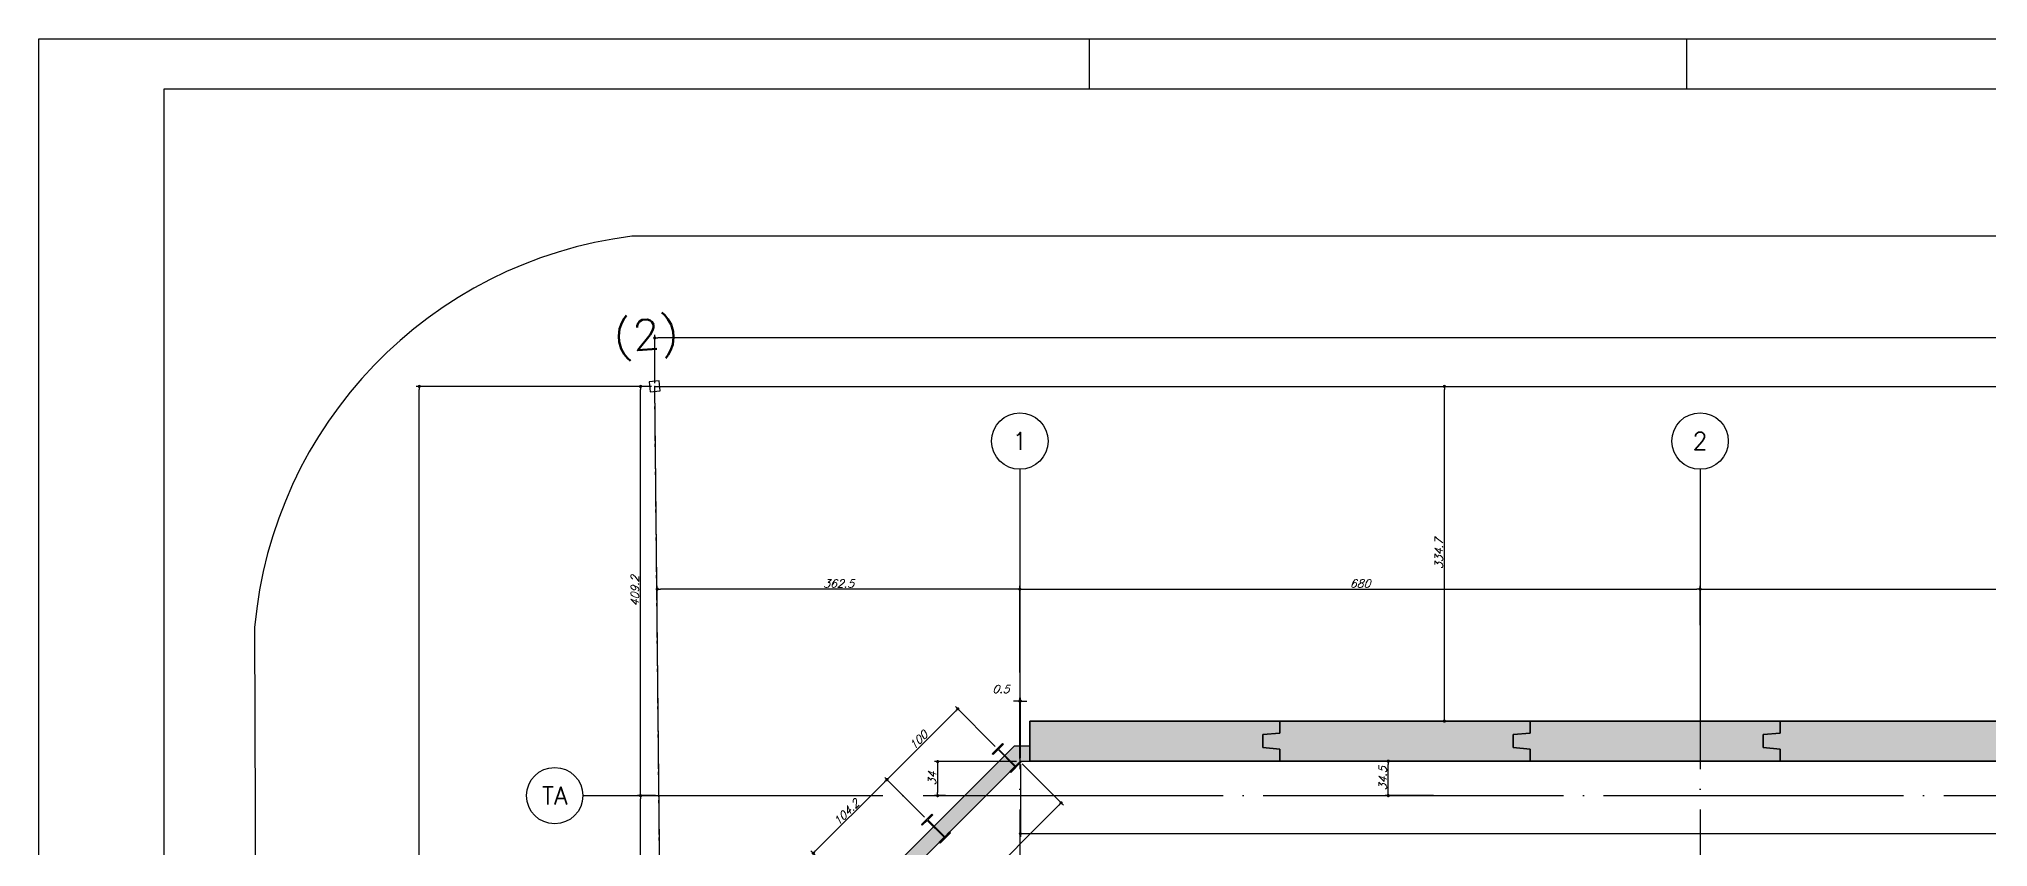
# Model space of a CAD drawing. Header units: millimetres. Extents: x -4281 to 5364, y -2128 to 2372.
# Drawn here: x -4281 to -2332, y 1564 to 2372 of the extents above; entities that cross this region are included whole.
import ezdxf
from ezdxf.enums import TextEntityAlignment as Align

# ---------------------------------------------------------------- set-up
doc = ezdxf.new("R2010")
doc.units = ezdxf.units.MM
doc.header["$LTSCALE"] = 50
for name, pattern in [('CONTINUO', [0, 0]), ('DASHED', [0.75, 0.5, -0.25]), ('EIXO', [6.8, 6, -0.4, 0, -0.4])]:
    doc.linetypes.add(name, pattern=pattern)
for name, color, linetype in [('_TG', 7, 'CONTINUO'), ('F-COTAS', 106, 'Continuous'), ('F-COTAS_PM', 106, 'Continuous'), ('F-DIVISA', 6, 'Continuous'), ('F-EIXO', 12, 'EIXO'), ('F-MARGEM', 1, 'Continuous'), ('F-PM_EST', 1, 'Continuous'), ('F-SOLIDO-EST', 252, 'Continuous'), ('F-TEXTO', 6, 'Continuous'), ('F-VIGAS', 3, 'Continuous'), ('TG', 7, 'CONTINUO')]:
    doc.layers.add(name, color=color, linetype=linetype)
doc.layers.add('A-DETL-MBND', color=5, linetype='Continuous', lineweight=9)
doc.styles.add('CP-TEXT-INCL', font='romans.shx', dxfattribs={"oblique": 20})
doc.styles.add('ROMANS', font='romans.shx')
doc.styles.add('SIMPLEX', font='simplex', dxfattribs={"height": 0.2})
doc.styles.get("Standard").update_dxf_attribs({"font": 'romans.shx'})
doc.dimstyles.new('CP-COTAS-50', dxfattribs={"dimscale": 0.64, "dimtxt": 12.5, "dimasz": 5, "dimexe": 5, "dimexo": 5, "dimgap": 2.5, "dimtad": 1, "dimdec": 1, "dimdsep": 46, "dimtxsty": 'CP-TEXT-INCL', "dimblk1": 'DOT', "dimblk2": 'DOT', "dimsah": 1, "dimcen": 9, "dimclrd": 256, "dimclre": 256, "dimclrt": 256, "dimadec": 0, "dimazin": 0, "dimtfac": 1, "dimtdec": 1, "dimtmove": 2, "dimatfit": 3, "dimldrblk": 'DOT', "dimfxl": 0, "dimtolj": 1, "dimarcsym": 0})

# ---------------------------------------------------------------- blocks, each defined once
blk = doc.blocks.new('*U12')
at = {"layer": 'F-EIXO'}
blk.add_line((0, 0), (0, -3025), dxfattribs=at)
at = {"layer": 'F-EIXO', "color": 2, "linetype": 'Continuous'}
blk.add_circle((0, 28.2072), 28.2072, dxfattribs=at)
at = {"layer": 'F-TEXTO', "style": 'ROMANS'}
blk.add_attdef('EIXO', text='', height=17.5, rotation=360, dxfattribs=at).set_placement((0, 28.2072), align=Align.MIDDLE_CENTER)
blk = doc.blocks.new('*U505')
at = {"layer": 'F-EIXO'}
blk.add_line((0, 0), (0, -2950), dxfattribs=at)
at = {"layer": 'F-EIXO', "color": 2, "linetype": 'Continuous'}
blk.add_circle((0, 28.2072), 28.2072, dxfattribs=at)
at = {"layer": 'F-TEXTO', "style": 'ROMANS'}
blk.add_attdef('EIXO', text='', height=17.5, rotation=360, dxfattribs=at).set_placement((0, 28.2072), align=Align.MIDDLE_CENTER)
blk = doc.blocks.new('*U5')
at = {"layer": 'F-EIXO'}
blk.add_line((0, 0), (7197, 0), dxfattribs=at)
at = {"layer": 'F-EIXO', "color": 2, "linetype": 'Continuous'}
blk.add_circle((-28.2072, 0), 28.2072, dxfattribs=at)
at = {"layer": 'F-TEXTO', "style": 'ROMANS'}
blk.add_attdef('EIXO', text='', height=17.5, dxfattribs=at).set_placement((-28.2072, 0), align=Align.MIDDLE_CENTER)
blk = doc.blocks.new('A0-4L_900')
at = {"layer": 'F-MARGEM', "color": 2}
for p, q in [((21, 90), (21, 89)), ((32.95, 89), (32.95, 90))]:
    blk.add_line(p, q, dxfattribs=at)
blk.add_lwpolyline([(0, 0), (0, 90), (192.9, 90), (192.9, 0)], close=True, dxfattribs=at)
at = {"layer": 'F-MARGEM', "color": 7}
blk.add_lwpolyline([(2.5, 89), (191.9, 89), (191.9, 1), (2.5, 1)], close=True, dxfattribs=at)
blk = doc.blocks.new('_DOT')
at = {"color": 0, "linetype": 'ByBlock'}
blk.add_line((-0.5, 0), (-1, 0), dxfattribs=at)
at = {"color": 0, "linetype": 'ByBlock', "const_width": 0.5}
blk.add_lwpolyline([(-0.25, 0, 1), (0.25, 0, 1)], format="xyb", close=True, dxfattribs=at)
blk = doc.blocks.new('*D92')
at = {"layer": 'DEFPOINTS', "color": 0, "transparency": 16777216}
for p in [(-3679.2, 1615), (-3679.2, 1615), (-3679.2, 1374.5)]:
    blk.add_point(p, dxfattribs=at)
at = {"layer": 'F-COTAS', "lineweight": -2, "transparency": 16777216}
blk.add_line((-3679.2, 1377.7), (-3679.2, 1611.8), dxfattribs=at)
at = {"layer": 'F-COTAS', "lineweight": -2, "transparency": 16777216, "xscale": 3.2, "yscale": 3.2, "zscale": 3.2}
for p, rotation in [((-3679.2, 1615), 90), ((-3679.2, 1374.5), 270)]:
    blk.add_blockref('_DOT', p, dxfattribs=dict(at, rotation=rotation))
at = {"layer": 'F-COTAS', "transparency": 16777216, "insert": (-3684.8, 1494.8), "char_height": 8, "attachment_point": 5, "rotation": 90, "style": 'CP-TEXT-INCL'}
blk.add_mtext('\\A1;240.5', dxfattribs=at)
blk = doc.blocks.new('*D93')
at = {"layer": 'DEFPOINTS', "color": 0, "transparency": 16777216}
for p in [(-2620, 1821.5), (-2620, 1782.3), (-3300, 1734.8)]:
    blk.add_point(p, dxfattribs=at)
at = {"layer": 'F-COTAS', "lineweight": -2, "transparency": 16777216}
for p, q in [((-3300, 1738), (-3300, 1824.7)), ((-3296.8, 1821.5), (-2623.2, 1821.5)), ((-2620, 1785.5), (-2620, 1824.7))]:
    blk.add_line(p, q, dxfattribs=at)
at = {"layer": 'F-COTAS', "lineweight": -2, "transparency": 16777216, "xscale": 3.2, "yscale": 3.2, "zscale": 3.2, "rotation": 180}
blk.add_blockref('_DOT', (-3300, 1821.5), dxfattribs=at)
at = {"layer": 'F-COTAS', "lineweight": -2, "transparency": 16777216, "xscale": 3.2, "yscale": 3.2, "zscale": 3.2}
blk.add_blockref('_DOT', (-2620, 1821.5), dxfattribs=at)
at = {"layer": 'F-COTAS', "transparency": 16777216, "insert": (-2960, 1827.1), "char_height": 8, "attachment_point": 5, "style": 'CP-TEXT-INCL'}
blk.add_mtext('\\A1;680', dxfattribs=at)
blk = doc.blocks.new('*D94')
at = {"layer": 'DEFPOINTS', "color": 0, "transparency": 16777216}
for p in [(-1940, 1821.5), (-1940, 1800.9), (-2620, 1782.3)]:
    blk.add_point(p, dxfattribs=at)
at = {"layer": 'F-COTAS', "lineweight": -2, "transparency": 16777216}
for p, q in [((-2620, 1785.5), (-2620, 1824.7)), ((-2616.8, 1821.5), (-1943.2, 1821.5)), ((-1940, 1804.1), (-1940, 1824.7))]:
    blk.add_line(p, q, dxfattribs=at)
at = {"layer": 'F-COTAS', "lineweight": -2, "transparency": 16777216, "xscale": 3.2, "yscale": 3.2, "zscale": 3.2, "rotation": 180}
blk.add_blockref('_DOT', (-2620, 1821.5), dxfattribs=at)
at = {"layer": 'F-COTAS', "lineweight": -2, "transparency": 16777216, "xscale": 3.2, "yscale": 3.2, "zscale": 3.2}
blk.add_blockref('_DOT', (-1940, 1821.5), dxfattribs=at)
at = {"layer": 'F-COTAS', "transparency": 16777216, "insert": (-2280, 1827.1), "char_height": 8, "attachment_point": 5, "style": 'CP-TEXT-INCL'}
blk.add_mtext('\\A1;680', dxfattribs=at)
blk = doc.blocks.new('*D222')
at = {"layer": 'DEFPOINTS', "color": 0, "transparency": 16777216}
for p in [(-3662.5, 1821.5), (-3662.5, 1778.5), (-3300, 1782.2)]:
    blk.add_point(p, dxfattribs=at)
at = {"layer": 'F-COTAS', "lineweight": -2, "transparency": 16777216}
for p, q in [((-3662.5, 1781.7), (-3662.5, 1824.7)), ((-3303.2, 1821.5), (-3659.3, 1821.5)), ((-3300, 1785.4), (-3300, 1824.7))]:
    blk.add_line(p, q, dxfattribs=at)
at = {"layer": 'F-COTAS', "lineweight": -2, "transparency": 16777216, "xscale": 3.2, "yscale": 3.2, "zscale": 3.2, "rotation": 180}
blk.add_blockref('_DOT', (-3662.5, 1821.5), dxfattribs=at)
at = {"layer": 'F-COTAS', "lineweight": -2, "transparency": 16777216, "xscale": 3.2, "yscale": 3.2, "zscale": 3.2}
blk.add_blockref('_DOT', (-3300, 1821.5), dxfattribs=at)
at = {"layer": 'F-COTAS', "transparency": 16777216, "insert": (-3481.3, 1827.1), "char_height": 8, "attachment_point": 5, "style": 'CP-TEXT-INCL'}
blk.add_mtext('\\A1;362.5', dxfattribs=at)
blk = doc.blocks.new('*D225')
at = {"layer": 'DEFPOINTS', "color": 0, "transparency": 16777216}
for p in [(-3665, 2072.7), (-709.5, 2072.7), (-3665, 2024.2)]:
    blk.add_point(p, dxfattribs=at)
at = {"layer": 'F-COTAS', "lineweight": -2, "transparency": 16777216}
for p, q in [((-3665, 2027.4), (-3665, 2075.9)), ((-712.7, 2072.7), (-3661.8, 2072.7))]:
    blk.add_line(p, q, dxfattribs=at)
at = {"layer": 'F-COTAS', "lineweight": -2, "transparency": 16777216, "xscale": 3.2, "yscale": 3.2, "zscale": 3.2, "rotation": 180}
blk.add_blockref('_DOT', (-3665, 2072.7), dxfattribs=at)
at = {"layer": 'F-COTAS', "lineweight": -2, "transparency": 16777216, "xscale": 3.2, "yscale": 3.2, "zscale": 3.2}
blk.add_blockref('_DOT', (-709.5, 2072.7), dxfattribs=at)
at = {"layer": 'F-COTAS', "transparency": 16777216, "insert": (-2187.3, 2078.3), "char_height": 8, "attachment_point": 5, "style": 'CP-TEXT-INCL'}
blk.add_mtext('\\A1;2955.5', dxfattribs=at)
blk = doc.blocks.new('*D227')
at = {"layer": 'DEFPOINTS', "color": 0, "transparency": 16777216}
for p in [(-3900.4, 2024.2), (-3665, 2024.2), (-3898.8, 555)]:
    blk.add_point(p, dxfattribs=at)
at = {"layer": 'F-COTAS', "lineweight": -2, "transparency": 16777216}
for p, q in [((-3668.2, 2024.2), (-3903.6, 2024.2)), ((-3900.4, 558.2), (-3900.4, 2021)), ((-3902, 555), (-3903.6, 555))]:
    blk.add_line(p, q, dxfattribs=at)
at = {"layer": 'F-COTAS', "lineweight": -2, "transparency": 16777216, "xscale": 3.2, "yscale": 3.2, "zscale": 3.2}
for p, rotation in [((-3900.4, 2024.2), 90), ((-3900.4, 555), 270)]:
    blk.add_blockref('_DOT', p, dxfattribs=dict(at, rotation=rotation))
at = {"layer": 'F-COTAS', "transparency": 16777216, "insert": (-3906, 1289.6), "char_height": 8, "attachment_point": 5, "rotation": 90, "style": 'CP-TEXT-INCL'}
blk.add_mtext('\\A1;1469.2', dxfattribs=at)
blk = doc.blocks.new('A$C738E28E5')
at = {"layer": 'F-SOLIDO-EST'}
h = blk.add_hatch(color=256, dxfattribs=at)
h.dxf.hatch_style = 1
h.paths.add_polyline_path([(-3057, 1676), (-3040, 1677.5), (-3040, 1689.5), (-3290, 1689.5), (-3290, 1649.5), (-3040, 1649.5), (-3040, 1661.5), (-3057, 1663)])
h = blk.add_hatch(color=256, dxfattribs=at)
h.dxf.hatch_style = 1
h.paths.add_polyline_path([(-2807, 1676), (-2790, 1677.5), (-2790, 1689.5), (-3040, 1689.5), (-3040, 1677.5), (-3057, 1676), (-3057, 1663), (-3040, 1661.5), (-3040, 1649.5), (-2790, 1649.5), (-2790, 1661.5), (-2807, 1663)])
h = blk.add_hatch(color=256, dxfattribs=at)
h.dxf.hatch_style = 1
h.paths.add_polyline_path([(-2557, 1676), (-2540, 1677.5), (-2540, 1689.5), (-2790, 1689.5), (-2790, 1677.5), (-2807, 1676), (-2807, 1663), (-2790, 1661.5), (-2790, 1649.5), (-2540, 1649.5), (-2540, 1661.5), (-2557, 1663)])
h = blk.add_hatch(color=256, dxfattribs=at)
h.dxf.hatch_style = 1
h.paths.add_polyline_path([(-2082, 1676), (-2065, 1677.5), (-2065, 1689.5), (-2540, 1689.5), (-2540, 1677.5), (-2557, 1676), (-2557, 1663), (-2540, 1661.5), (-2540, 1649.5), (-2065, 1649.5), (-2065, 1661.5), (-2082, 1663)])
h = blk.add_hatch(color=256, dxfattribs=at)
h.dxf.hatch_style = 1
h.paths.add_polyline_path([(-1249.5, -524.5), (-1264.5, -524.5), (-1264.5, -919.5), (-3525, -919.5), (-3525, 1424), (-3299.5, 1649.5), (-3290, 1649.5), (-3290, 1664.5), (-3305.7, 1664.5), (-3540, 1430.2), (-3540, -934.5), (-1249.5, -934.5)])
blk = doc.blocks.new('A$C3CB31523')
at = {"layer": 'F-VIGAS'}
for p, q in [((-3040, 6689.5), (-3290, 6689.5)), ((-3290, 6689.5), (-3290, 6649.5)), ((-3290, 6649.5), (-3290, 6689.5)), ((-3290, 6689.5), (-3040, 6689.5)), ((-3040, 6677.5), (-3040, 6689.5)), ((-3040, 6689.5), (-3040, 6677.5)), ((-2790, 6689.5), (-3040, 6689.5)), ((-3040, 6689.5), (-3040, 6677.5)), ((-3040, 6677.5), (-3040, 6689.5)), ((-3040, 6689.5), (-2790, 6689.5)), ((-2790, 6677.5), (-2790, 6689.5)), ((-2790, 6689.5), (-2790, 6677.5)), ((-2540, 6689.5), (-2790, 6689.5)), ((-2790, 6689.5), (-2790, 6677.5)), ((-2790, 6677.5), (-2790, 6689.5)), ((-2790, 6689.5), (-2540, 6689.5)), ((-2065, 6689.5), (-2540, 6689.5)), ((-2540, 6689.5), (-2540, 6677.5)), ((-2540, 6677.5), (-2540, 6689.5)), ((-2540, 6689.5), (-2065, 6689.5)), ((-2540, 6677.5), (-2540, 6689.5)), ((-2540, 6689.5), (-2540, 6677.5)), ((-3057, 6676), (-3040, 6677.5)), ((-3040, 6677.5), (-3057, 6676)), ((-3040, 6677.5), (-3057, 6676)), ((-3057, 6676), (-3040, 6677.5)), ((-3057, 6663), (-3057, 6676)), ((-3057, 6676), (-3057, 6663)), ((-3057, 6676), (-3057, 6663)), ((-3057, 6663), (-3057, 6676)), ((-2807, 6676), (-2790, 6677.5)), ((-2790, 6677.5), (-2807, 6676)), ((-2790, 6677.5), (-2807, 6676)), ((-2807, 6676), (-2790, 6677.5)), ((-2807, 6663), (-2807, 6676)), ((-2807, 6676), (-2807, 6663)), ((-2807, 6676), (-2807, 6663)), ((-2807, 6663), (-2807, 6676)), ((-2540, 6677.5), (-2557, 6676)), ((-2557, 6676), (-2540, 6677.5)), ((-2557, 6676), (-2540, 6677.5)), ((-2540, 6677.5), (-2557, 6676)), ((-2557, 6676), (-2557, 6663)), ((-2557, 6663), (-2557, 6676)), ((-2557, 6663), (-2557, 6676)), ((-2557, 6676), (-2557, 6663)), ((-3290, 6649.5), (-3040, 6649.5)), ((-3040, 6649.5), (-3290, 6649.5)), ((-3040, 6661.5), (-3057, 6663)), ((-3057, 6663), (-3040, 6661.5)), ((-3057, 6663), (-3040, 6661.5)), ((-3040, 6661.5), (-3057, 6663)), ((-3040, 6649.5), (-3040, 6661.5)), ((-3040, 6661.5), (-3040, 6649.5)), ((-3040, 6661.5), (-3040, 6649.5)), ((-3040, 6649.5), (-3040, 6661.5)), ((-3040, 6649.5), (-2790, 6649.5)), ((-2790, 6649.5), (-3040, 6649.5)), ((-2790, 6661.5), (-2807, 6663)), ((-2807, 6663), (-2790, 6661.5)), ((-2807, 6663), (-2790, 6661.5)), ((-2790, 6661.5), (-2807, 6663)), ((-2790, 6649.5), (-2790, 6661.5)), ((-2790, 6661.5), (-2790, 6649.5)), ((-2790, 6661.5), (-2790, 6649.5)), ((-2790, 6649.5), (-2790, 6661.5)), ((-2790, 6649.5), (-2540, 6649.5)), ((-2540, 6649.5), (-2790, 6649.5)), ((-2557, 6663), (-2540, 6661.5)), ((-2540, 6661.5), (-2557, 6663)), ((-2540, 6661.5), (-2557, 6663)), ((-2557, 6663), (-2540, 6661.5)), ((-2540, 6661.5), (-2540, 6649.5)), ((-2540, 6649.5), (-2540, 6661.5)), ((-2540, 6649.5), (-2540, 6661.5)), ((-2540, 6661.5), (-2540, 6649.5)), ((-2540, 6649.5), (-2065, 6649.5)), ((-2065, 6649.5), (-2540, 6649.5))]:
    blk.add_line(p, q, dxfattribs=at)
for points in [[(-3290, 6664.5), (-3305.7, 6664.5), (-3540, 6430.2), (-3540, 4065.5), (-1249.5, 4065.5), (-1249.5, 4475.5)], [(-1264.5, 4475.5), (-1264.5, 4080.5), (-3525, 4080.5), (-3525, 6424), (-3299.5, 6649.5), (-3290, 6649.5)]]:
    blk.add_lwpolyline(points, dxfattribs=at)
at = {"layer": 'F-SOLIDO-EST'}
blk.add_blockref('A$C738E28E5', (0, 5000), dxfattribs=at)
blk = doc.blocks.new('*D232')
at = {"layer": 'DEFPOINTS', "color": 0, "transparency": 16777216}
for p in [(-3679.2, 2024.2), (-3665, 2024.2), (-3660.9, 1615)]:
    blk.add_point(p, dxfattribs=at)
at = {"layer": 'F-COTAS', "lineweight": -2, "transparency": 16777216}
for p, q in [((-3668.2, 2024.2), (-3682.4, 2024.2)), ((-3679.2, 1618.2), (-3679.2, 2021)), ((-3664.1, 1615), (-3682.4, 1615))]:
    blk.add_line(p, q, dxfattribs=at)
at = {"layer": 'F-COTAS', "lineweight": -2, "transparency": 16777216, "xscale": 3.2, "yscale": 3.2, "zscale": 3.2}
for p, rotation in [((-3679.2, 2024.2), 90), ((-3679.2, 1615), 270)]:
    blk.add_blockref('_DOT', p, dxfattribs=dict(at, rotation=rotation))
at = {"layer": 'F-COTAS', "transparency": 16777216, "insert": (-3684.8, 1819.6), "char_height": 8, "attachment_point": 5, "rotation": 90, "style": 'CP-TEXT-INCL'}
blk.add_mtext('\\A1;409.2', dxfattribs=at)
blk = doc.blocks.new('*D241')
at = {"layer": 'DEFPOINTS', "color": 0, "transparency": 16777216}
for p in [(-3299.5, 1709.6), (-3300, 1649), (-3299.5, 1649.5)]:
    blk.add_point(p, dxfattribs=at)
at = {"layer": 'F-COTAS', "lineweight": -2, "transparency": 16777216}
for p, q in [((-3303.2, 1709.6), (-3306.4, 1709.6)), ((-3300, 1652.2), (-3300, 1712.8)), ((-3300, 1709.6), (-3299.5, 1709.6)), ((-3299.5, 1652.7), (-3299.5, 1712.8)), ((-3296.3, 1709.6), (-3293.1, 1709.6))]:
    blk.add_line(p, q, dxfattribs=at)
at = {"layer": 'F-COTAS', "lineweight": -2, "transparency": 16777216, "xscale": 3.2, "yscale": 3.2, "zscale": 3.2}
blk.add_blockref('_DOT', (-3300, 1709.6), dxfattribs=at)
at = {"layer": 'F-COTAS', "lineweight": -2, "transparency": 16777216, "xscale": 3.2, "yscale": 3.2, "zscale": 3.2, "rotation": 180}
blk.add_blockref('_DOT', (-3299.5, 1709.6), dxfattribs=at)
at = {"layer": 'F-COTAS', "transparency": 16777216, "insert": (-3319, 1721.6), "char_height": 8, "attachment_point": 5, "style": 'CP-TEXT-INCL'}
blk.add_mtext('\\A1;0.5', dxfattribs=at)
blk = doc.blocks.new('*D242')
at = {"layer": 'DEFPOINTS', "color": 0, "transparency": 16777216}
for p in [(-3300, 1649), (-3258.8, 1607.8), (-3525, 1424)]:
    blk.add_point(p, dxfattribs=at)
at = {"layer": 'F-COTAS', "lineweight": -2, "transparency": 16777216}
for p, q in [((-3297.7, 1646.7), (-3256.5, 1605.5)), ((-3481.5, 1385), (-3261, 1605.5)), ((-3522.7, 1421.7), (-3481.5, 1380.5))]:
    blk.add_line(p, q, dxfattribs=at)
at = {"layer": 'F-COTAS', "lineweight": -2, "transparency": 16777216, "xscale": 3.2, "yscale": 3.2, "zscale": 3.2}
for p, rotation in [((-3258.8, 1607.8), 45.00000000000006), ((-3483.8, 1382.8), 225.0000000000001)]:
    blk.add_blockref('_DOT', p, dxfattribs=dict(at, rotation=rotation))
at = {"layer": 'F-COTAS', "transparency": 16777216, "insert": (-3375.2, 1499.2), "char_height": 8, "attachment_point": 5, "rotation": 45, "style": 'CP-TEXT-INCL'}
blk.add_mtext('\\A1;318.2', dxfattribs=at)
blk = doc.blocks.new('*D243')
at = {"layer": 'DEFPOINTS', "color": 0, "transparency": 16777216}
for p in [(-3300, 1649), (-3382.2, 1615), (-3371.1, 1615)]:
    blk.add_point(p, dxfattribs=at)
at = {"layer": 'F-COTAS', "lineweight": -2, "transparency": 16777216}
for p, q in [((-3303.2, 1649), (-3385.4, 1649)), ((-3382.2, 1645.8), (-3382.2, 1618.2)), ((-3374.3, 1615), (-3385.4, 1615))]:
    blk.add_line(p, q, dxfattribs=at)
at = {"layer": 'F-COTAS', "lineweight": -2, "transparency": 16777216, "xscale": 3.2, "yscale": 3.2, "zscale": 3.2}
for p, rotation in [((-3382.2, 1649), 90), ((-3382.2, 1615), 270)]:
    blk.add_blockref('_DOT', p, dxfattribs=dict(at, rotation=rotation))
at = {"layer": 'F-COTAS', "transparency": 16777216, "insert": (-3387.8, 1632), "char_height": 8, "attachment_point": 5, "rotation": 90, "style": 'CP-TEXT-INCL'}
blk.add_mtext('\\A1;34', dxfattribs=at)
blk = doc.blocks.new('*D244')
at = {"layer": 'DEFPOINTS', "color": 0, "transparency": 16777216}
for p in [(-2931.7, 1649.5), (-2895.7, 1649.5), (-2883.3, 1615)]:
    blk.add_point(p, dxfattribs=at)
at = {"layer": 'F-COTAS', "lineweight": -2, "transparency": 16777216}
for p, q in [((-2898.9, 1649.5), (-2934.9, 1649.5)), ((-2931.7, 1618.2), (-2931.7, 1646.3)), ((-2886.5, 1615), (-2934.9, 1615))]:
    blk.add_line(p, q, dxfattribs=at)
at = {"layer": 'F-COTAS', "lineweight": -2, "transparency": 16777216, "xscale": 3.2, "yscale": 3.2, "zscale": 3.2}
for p, rotation in [((-2931.7, 1649.5), 90), ((-2931.7, 1615), 270)]:
    blk.add_blockref('_DOT', p, dxfattribs=dict(at, rotation=rotation))
at = {"layer": 'F-COTAS', "transparency": 16777216, "insert": (-2937.3, 1632.2), "char_height": 8, "attachment_point": 5, "rotation": 90, "style": 'CP-TEXT-INCL'}
blk.add_mtext('\\A1;34.5', dxfattribs=at)
blk = doc.blocks.new('*D260')
at = {"layer": 'DEFPOINTS', "color": 0, "transparency": 16777216}
for p in [(-3299.5, 1649.5), (3234.5, 1591.9), (3234.5, 1577)]:
    blk.add_point(p, dxfattribs=at)
at = {"layer": 'F-COTAS', "lineweight": -2, "transparency": 16777216}
for p, q in [((-3299.5, 1646.3), (-3299.5, 1573.8)), ((3234.5, 1588.7), (3234.5, 1573.8)), ((-3296.3, 1577), (3231.3, 1577))]:
    blk.add_line(p, q, dxfattribs=at)
at = {"layer": 'F-COTAS', "lineweight": -2, "transparency": 16777216, "xscale": 3.2, "yscale": 3.2, "zscale": 3.2, "rotation": 180}
blk.add_blockref('_DOT', (-3299.5, 1577), dxfattribs=at)
at = {"layer": 'F-COTAS', "lineweight": -2, "transparency": 16777216, "xscale": 3.2, "yscale": 3.2, "zscale": 3.2}
blk.add_blockref('_DOT', (3234.5, 1577), dxfattribs=at)
at = {"layer": 'F-COTAS', "transparency": 16777216, "insert": (-32.5, 1582.6), "char_height": 8, "attachment_point": 5, "style": 'CP-TEXT-INCL'}
blk.add_mtext('\\A1;6534', dxfattribs=at)
blk = doc.blocks.new('Pilares W Gerdau - W250X38_5-1254661-Térreo')
at = {"layer": 'F-PM_EST'}
for p, q in [((-7.35, 11.98), (-7.35, 13.1)), ((-7.35, 13.1), (7.35, 13.1)), ((-7.35, 13.1), (7.35, 13.1)), ((-7.35, 11.98), (-7.35, 13.1)), ((-0.33, 11.98), (-7.35, 11.98)), ((-0.33, 11.98), (-7.35, 11.98)), ((-0.33, -11.98), (-0.33, 11.98)), ((-0.33, -11.98), (-0.33, 11.98)), ((7.35, 11.98), (0.33, 11.98)), ((0.33, 11.98), (0.33, -11.98)), ((0.33, 11.98), (0.33, -11.98)), ((7.35, 11.98), (0.33, 11.98)), ((7.35, 13.1), (7.35, 11.98)), ((7.35, 13.1), (7.35, 11.98)), ((-7.35, -13.1), (-7.35, -11.98)), ((-7.35, -11.98), (-0.33, -11.98)), ((-7.35, -11.98), (-0.33, -11.98)), ((-7.35, -13.1), (-7.35, -11.98)), ((7.35, -13.1), (-7.35, -13.1)), ((7.35, -13.1), (-7.35, -13.1)), ((0.33, -11.98), (7.35, -11.98)), ((0.33, -11.98), (7.35, -11.98)), ((7.35, -11.98), (7.35, -13.1)), ((7.35, -11.98), (7.35, -13.1))]:
    blk.add_line(p, q, dxfattribs=at)
blk = doc.blocks.new('*D332')
at = {"layer": 'DEFPOINTS', "color": 0, "transparency": 16777216}
for p in [(-3432.9, 1631), (-3393.1, 1591.3), (-3466.8, 1517.7)]:
    blk.add_point(p, dxfattribs=at)
at = {"layer": 'F-COTAS_PM', "lineweight": -2, "transparency": 16777216}
for p, q in [((-3504.2, 1559.7), (-3435.1, 1628.8)), ((-3395.4, 1593.6), (-3435.1, 1633.3)), ((-3469, 1519.9), (-3508.8, 1559.7))]:
    blk.add_line(p, q, dxfattribs=at)
at = {"layer": 'F-COTAS_PM', "lineweight": -2, "transparency": 16777216, "xscale": 3.2, "yscale": 3.2, "zscale": 3.2}
for p, rotation in [((-3432.9, 1631), 44.9999999999931), ((-3506.5, 1557.4), 224.9999999999931)]:
    blk.add_blockref('_DOT', p, dxfattribs=dict(at, rotation=rotation))
at = {"layer": 'F-COTAS_PM', "transparency": 16777216, "insert": (-3473.6, 1598.2), "char_height": 8, "attachment_point": 5, "rotation": 45, "style": 'CP-TEXT-INCL'}
blk.add_mtext('\\A1;104.2', dxfattribs=at)
blk = doc.blocks.new('*D333')
at = {"layer": 'DEFPOINTS', "color": 0, "transparency": 16777216}
for p in [(-3362.1, 1701.8), (-3322.4, 1662), (-3393.1, 1591.3)]:
    blk.add_point(p, dxfattribs=at)
at = {"layer": 'F-COTAS_PM', "lineweight": -2, "transparency": 16777216}
for p, q in [((-3430.6, 1633.3), (-3364.4, 1699.5)), ((-3324.7, 1664.3), (-3364.4, 1704)), ((-3395.4, 1593.6), (-3435.1, 1633.3))]:
    blk.add_line(p, q, dxfattribs=at)
at = {"layer": 'F-COTAS_PM', "lineweight": -2, "transparency": 16777216, "xscale": 3.2, "yscale": 3.2, "zscale": 3.2}
for p, rotation in [((-3362.1, 1701.8), 44.9999999999931), ((-3432.9, 1631), 224.9999999999931)]:
    blk.add_blockref('_DOT', p, dxfattribs=dict(at, rotation=rotation))
at = {"layer": 'F-COTAS_PM', "transparency": 16777216, "insert": (-3401.5, 1670.4), "char_height": 8, "attachment_point": 5, "rotation": 45, "style": 'CP-TEXT-INCL'}
blk.add_mtext('\\A1;100', dxfattribs=at)
blk = doc.blocks.new('*D449')
at = {"layer": 'DEFPOINTS', "color": 0, "transparency": 16777216}
for p in [(-2876.9, 2024.2), (-2875.6, 2024.2), (-2876.9, 1689.5)]:
    blk.add_point(p, dxfattribs=at)
at = {"layer": 'F-COTAS', "lineweight": -2, "transparency": 16777216}
for p, q in [((-2875.6, 1692.7), (-2875.6, 2021)), ((-2873.7, 2024.2), (-2872.4, 2024.2)), ((-2873.7, 1689.5), (-2872.4, 1689.5))]:
    blk.add_line(p, q, dxfattribs=at)
at = {"layer": 'F-COTAS', "lineweight": -2, "transparency": 16777216, "xscale": 3.2, "yscale": 3.2, "zscale": 3.2}
for p, rotation in [((-2875.6, 2024.2), 90), ((-2875.6, 1689.5), 270)]:
    blk.add_blockref('_DOT', p, dxfattribs=dict(at, rotation=rotation))
at = {"layer": 'F-COTAS', "transparency": 16777216, "insert": (-2881.2, 1856.9), "char_height": 8, "attachment_point": 5, "rotation": 90, "style": 'CP-TEXT-INCL', "bg_fill": 3, "box_fill_scale": 1.1, "bg_fill_color": 256, "bg_fill_true_color": 13158600, "bg_fill_transparency": 0}
blk.add_mtext('\\A1;334.7', dxfattribs=at)
blk = doc.blocks.new('SIMB_QUADRADO')
at = {"layer": 'TG', "color": 0, "linetype": 'Continuous', "flags": 128}
blk.add_lwpolyline([(-0.05, -0.05), (0.05, -0.05), (0.05, 0.05), (-0.05, 0.05)], close=True, dxfattribs=at)
at = {"layer": 'TG', "color": 0}
blk.add_point((0, 0), dxfattribs=at)
for tag in ['desc:', 'cota:', 'pto:']:
    blk.add_attdef(tag, (0, 0), '', height=1)
blk = doc.blocks.new('zw$25E5')
at = {"layer": 'TG', "color": 2, "linetype": 'CONTINUO'}
for points in [[(114.5, 124.8, 0), (80.2, 3502.1, 0)], [(80.2, 3502.1, 0), (7316.6, 3501.8, 0)]]:
    blk.add_polyline3d(points, dxfattribs=at)
at = {"layer": '_TG', "color": 2}
ref = blk.add_blockref('SIMB_QUADRADO', (80.2, 3502.1), dxfattribs=dict(at, xscale=100, yscale=100, zscale=100, rotation=4.660932902707611))
ref.add_attrib('PONTO', '(2)', dxfattribs={"layer": '0', "color": 14, "height": 30, "rotation": 4.6609, "style": 'SIMPLEX', "width": 1.117517}).set_placement((40.1, 3536.3), (105.3, 3541.6), align=Align.FIT)

msp = doc.modelspace()

# ---------------------------------------------------------------- linework, layer by layer
at = {"layer": 'F-DIVISA', "color": 253}
msp.add_line((4318.91, 2174.58), (-3688, 2174.58), dxfattribs=at)
at = {"layer": 'F-DIVISA', "color": 253, "flags": 128}
msp.add_lwpolyline([(-3688, 2174.39, 0.353045), (-4065.03, 1783.09), (-4054.82, -1121.07), (-4043.07, -1322.97, 0.308858), (-3580.9, -1837.67), (4318.91, -1888.75)], format="xyb", dxfattribs=at)
at = {"layer": 'F-DIVISA', "color": 4, "linetype": 'DASHED', "ltscale": 0.25, "flags": 128}
msp.add_lwpolyline([(3296.03, 2024.21), (3571.4, 2024.21), (3587.77, 434.4), (4164.42, 438.38), (4170.81, -1407.31), (-3630.75, -1353.06), (-3665.01, 2024.21), (3277.95, 2024.21)], dxfattribs=at)

# ---------------------------------------------------------------- block references
at = {"layer": 'A-DETL-MBND', "rotation": 45.00000000000017}
for p in [(-3313.15, 1652.76), (-3383.86, 1582.05)]:
    msp.add_blockref('Pilares W Gerdau - W250X38_5-1254661-Térreo', p, dxfattribs=at)
at = {"layer": 'F-EIXO', "linetype": 'Continuous'}
for name, p, values in [('*U12', (-3300, 1941.36), {'EIXO': '1'}), ('*U505', (-2620, 1941.36), {'EIXO': '2'}), ('*U5', (-3736.84, 1615), {'EIXO': 'TA'})]:
    msp.add_blockref(name, p, dxfattribs=at).add_auto_attribs(values)
at = {"layer": 'F-MARGEM', "xscale": 50, "yscale": 50, "zscale": 50}
msp.add_blockref('A0-4L_900', (-4280.59, -2128.38), dxfattribs=at)
at = {"layer": 'F-VIGAS', "linetype": 'Continuous'}
msp.add_blockref('A$C3CB31523', (0, -5000), dxfattribs=at)
at = {"layer": 'TG'}
msp.add_blockref('zw$25E5', (-3745.25, -1477.84), dxfattribs=at)

# ---------------------------------------------------------------- dimensions: what is measured, and where the dimension line sits
at = {"layer": 'F-COTAS'}
for base, p1, p2, picture, middle in [((-3665.01, 2072.75), (-709.5, 2072.75), (-3665.01, 2024.21), '*D225', (-2187.26, 2078.35)), ((-3662.52, 1821.49), (-3300, 1782.16), (-3662.52, 1778.48), '*D222', (-3481.26, 1827.09)), ((-2620, 1821.49), (-3300, 1734.83), (-2620, 1782.29), '*D93', (-2960, 1827.09)), ((-1940, 1821.49), (-2620, 1782.29), (-1940, 1800.85), '*D94', (-2280, 1827.09))]:
    dim = msp.add_linear_dim(base=base, p1=p1, p2=p2, dimstyle='CP-COTAS-50', dxfattribs=at)
    dim.commit()
    dim.dimension.update_dxf_attribs({"geometry": picture, "text_midpoint": middle})
for base, p1, p2, picture, middle in [((-3900.38, 2024.21), (-3898.82, 555), (-3665.01, 2024.21), '*D227', (-3905.98, 1289.61)), ((-3679.16, 1615), (-3679.16, 1374.5), (-3679.16, 1615), '*D92', (-3684.76, 1494.75))]:
    dim = msp.add_linear_dim(base=base, p1=p1, p2=p2, angle=90, dimstyle='CP-COTAS-50', dxfattribs=at)
    dim.commit()
    dim.dimension.update_dxf_attribs({"geometry": picture, "text_midpoint": middle})
for base, p1, p2, override, picture, middle in [((-3679.16, 2024.21), (-3660.86, 1615), (-3665.01, 2024.21), {"dimblk1": 'DOT', "dimblk2": 'DOT'}, '*D232', (-3684.76, 1819.61)), ((-3382.24, 1615), (-3300, 1648.99), (-3371.06, 1615), {"dimfxl": 10}, '*D243', (-3387.84, 1631.99)), ((-2931.72, 1649.5), (-2883.26, 1615), (-2895.72, 1649.5), {"dimfxl": 10}, '*D244', (-2937.32, 1632.25))]:
    dim = msp.add_linear_dim(base=base, p1=p1, p2=p2, angle=90, dimstyle='CP-COTAS-50', override=override, dxfattribs=at)
    dim.commit()
    dim.dimension.update_dxf_attribs({"geometry": picture, "text_midpoint": middle})
dim = msp.add_linear_dim(base=(-3299.49, 1709.59), p1=(-3300, 1648.99), p2=(-3299.49, 1649.5), dimstyle='CP-COTAS-50', override={"dimfxl": 10}, dxfattribs=at)
dim.commit()
dim.dimension.update_dxf_attribs({"geometry": '*D241', "text_midpoint": (-3318.96, 1721.59), "dimtype": 160})
dim = msp.add_aligned_dim(p1=(-3525, 1423.99), p2=(-3300, 1648.99), distance=-58.3, dimstyle='CP-COTAS-50', override={"dimfxl": 10}, dxfattribs=at)
dim.commit()
dim.dimension.update_dxf_attribs({"geometry": '*D242', "text_midpoint": (-3375.24, 1499.22)})
dim = msp.add_linear_dim(base=(3234.5, 1576.99), p1=(-3299.49, 1649.5), p2=(3234.5, 1591.85), dimstyle='CP-COTAS-50', override={"dimfxl": 10}, dxfattribs=at)
dim.commit()
dim.dimension.update_dxf_attribs({"geometry": '*D260', "text_midpoint": (-32.49, 1582.59)})
at = {"layer": 'F-COTAS_PM'}
for base, p1, p2, picture, middle in [((-3362.14, 1701.75), (-3393.13, 1591.32), (-3322.42, 1662.03), '*D333', (-3401.46, 1670.36)), ((-3432.85, 1631.04), (-3466.78, 1517.67), (-3393.13, 1591.32), '*D332', (-3473.64, 1598.18))]:
    dim = msp.add_linear_dim(base=base, p1=p1, p2=p2, angle=45, dimstyle='CP-COTAS-50', override={"dimfxl": 10}, dxfattribs=at)
    dim.commit()
    dim.dimension.update_dxf_attribs({"geometry": picture, "text_midpoint": middle})

# ---------------------------------------------------------------- next in the draw order: dimensions: what is measured, and where the dimension line sits
at = {"layer": 'F-COTAS'}
dim = msp.add_linear_dim(base=(-2875.59, 2024.21), p1=(-2876.93, 1689.5), p2=(-2876.93, 2024.21), angle=90, dimstyle='CP-COTAS-50', override={"dimtfill": 1, "dimarcsym": 2}, dxfattribs=at)
dim.commit()
dim.dimension.update_dxf_attribs({"geometry": '*D449', "text_midpoint": (-2881.19, 1856.86)})

doc.saveas('drawing.dxf')
